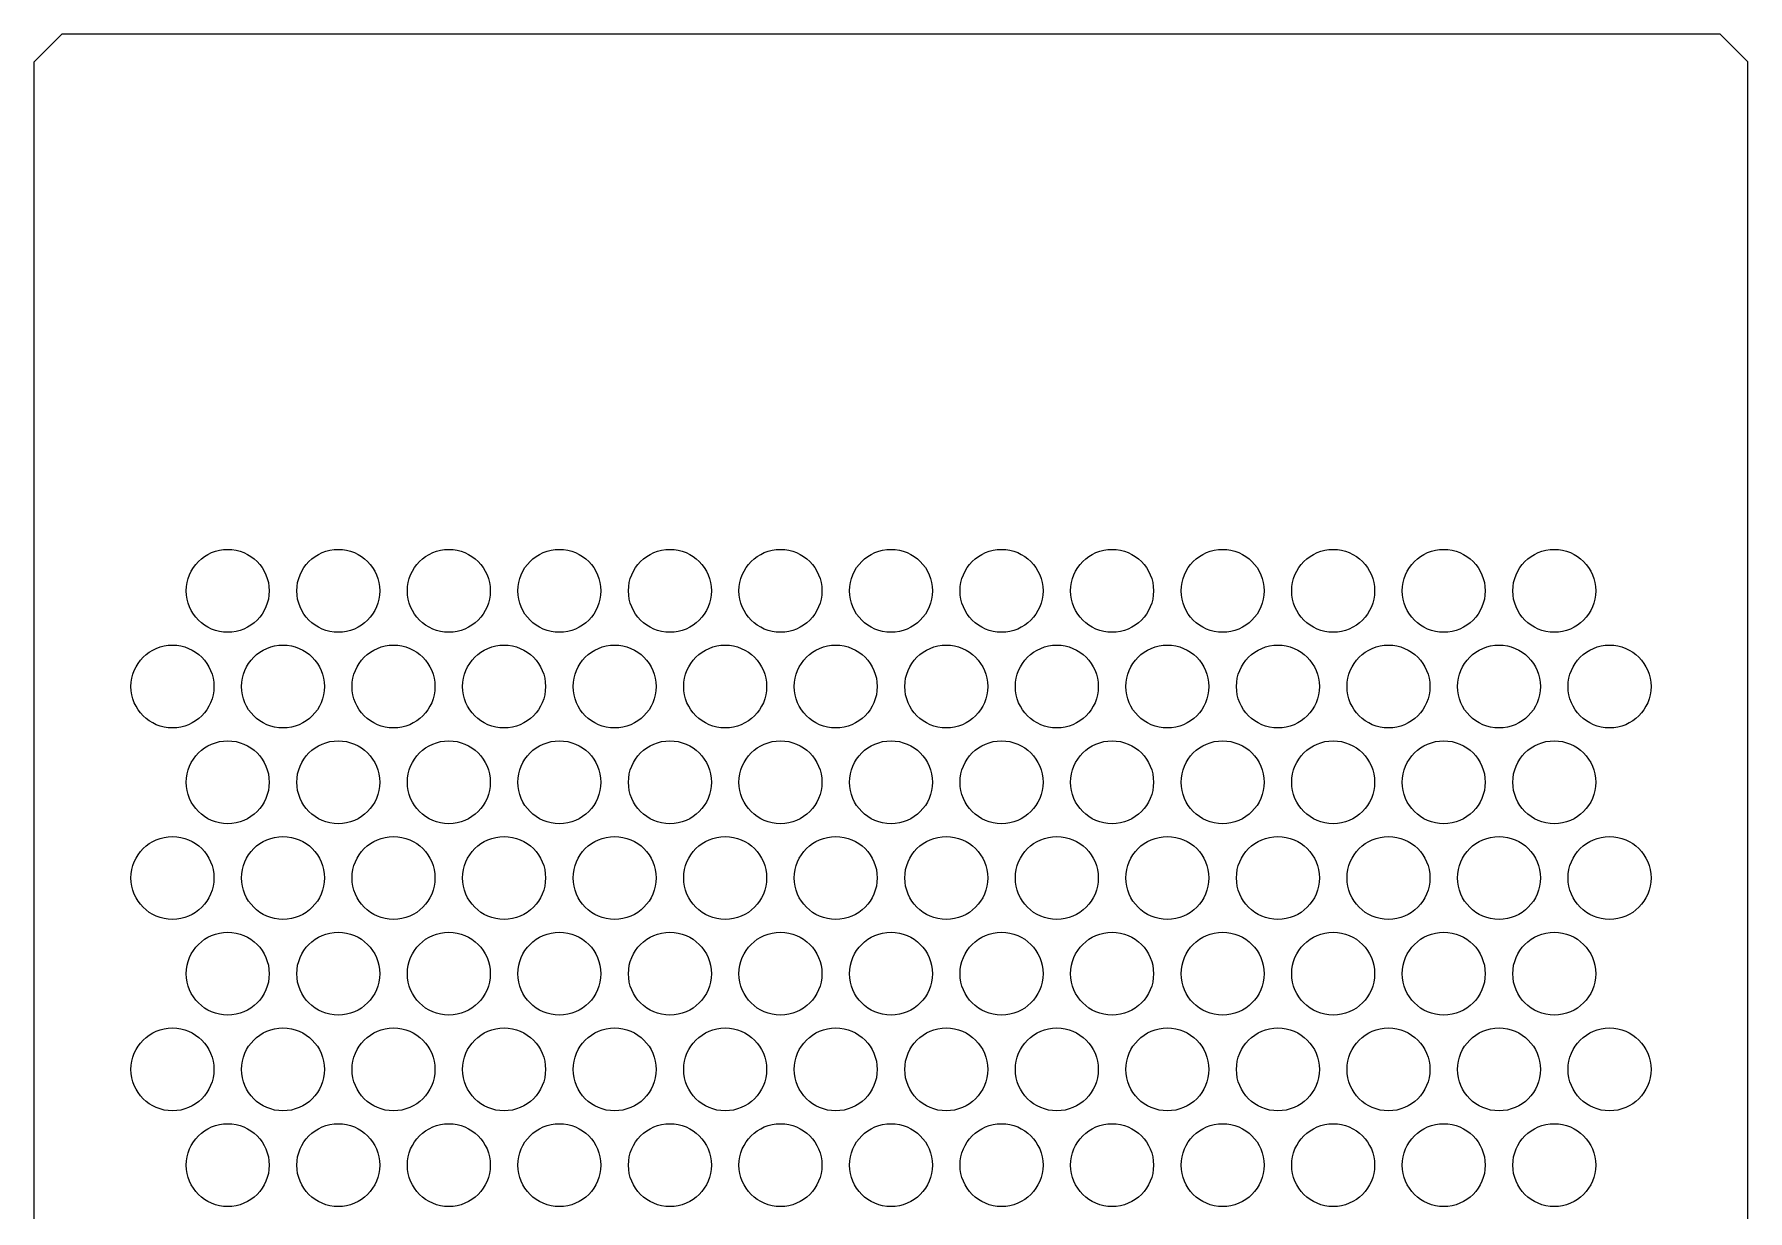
# Model space of a CAD drawing. Header units: inches. Extents: x -3.9 to 3.9, y -1.4 to 10.4.
# Drawn here: x -3.88 to 3.88, y 5.1 to 10.42 of the extents above; entities that cross this region are included whole.
import ezdxf

# ---------------------------------------------------------------- set-up
doc = ezdxf.new("R2010")
doc.units = ezdxf.units.IN
doc.header["$MEASUREMENT"] = 0

msp = doc.modelspace()

# ---------------------------------------------------------------- linework, layer by layer
at = {"color": 7, "linetype": 'Continuous', "lineweight": 25}
for p, q in [((-3.75, 10.4195), (-3.875, 10.2945)), ((3.75, 10.4195), (-3.75, 10.4195)), ((3.875, 10.2945), (3.75, 10.4195)), ((-3.875, -0.6695), (-3.875, 10.2945)), ((3.875, -0.6695), (3.875, 10.2945))]:
    msp.add_line(p, q, dxfattribs=at)
for centre in [(-3, 7.9016), (-2.5, 7.9016), (-2, 7.9016), (-1.5, 7.9016), (-1, 7.9016), (-0.5, 7.9016), (0, 7.9016), (0.5, 7.9016), (1, 7.9016), (1.5, 7.9016), (2, 7.9016), (2.5, 7.9016), (3, 7.9016), (-3.25, 7.4686), (-2.75, 7.4686), (-2.25, 7.4686), (-1.75, 7.4686), (-1.25, 7.4686), (-0.75, 7.4686), (-0.25, 7.4686), (0.25, 7.4686), (0.75, 7.4686), (1.25, 7.4686), (1.75, 7.4686), (2.25, 7.4686), (2.75, 7.4686), (3.25, 7.4686), (-3, 7.0356), (-2.5, 7.0356), (-2, 7.0356), (-1.5, 7.0356), (-1, 7.0356), (-0.5, 7.0356), (0, 7.0356), (0.5, 7.0356), (1, 7.0356), (1.5, 7.0356), (2, 7.0356), (2.5, 7.0356), (3, 7.0356), (-3.25, 6.6026), (-2.75, 6.6026), (-2.25, 6.6026), (-1.75, 6.6026), (-1.25, 6.6026), (-0.75, 6.6026), (-0.25, 6.6026), (0.25, 6.6026), (0.75, 6.6026), (1.25, 6.6026), (1.75, 6.6026), (2.25, 6.6026), (2.75, 6.6026), (3.25, 6.6026), (-3, 6.1696), (-2.5, 6.1696), (-2, 6.1696), (-1.5, 6.1696), (-1, 6.1696), (-0.5, 6.1696), (0, 6.1696), (0.5, 6.1696), (1, 6.1696), (1.5, 6.1696), (2, 6.1696), (2.5, 6.1696), (3, 6.1696), (-3.25, 5.7365), (-2.75, 5.7365), (-2.25, 5.7365), (-1.75, 5.7365), (-1.25, 5.7365), (-0.75, 5.7365), (-0.25, 5.7365), (0.25, 5.7365), (0.75, 5.7365), (1.25, 5.7365), (1.75, 5.7365), (2.25, 5.7365), (2.75, 5.7365), (3.25, 5.7365), (-3, 5.3035), (-2.5, 5.3035), (-2, 5.3035), (-1.5, 5.3035), (-1, 5.3035), (-0.5, 5.3035), (0, 5.3035), (0.5, 5.3035), (1, 5.3035), (1.5, 5.3035), (2, 5.3035), (2.5, 5.3035), (3, 5.3035)]:
    msp.add_circle(centre, 0.1875, dxfattribs=at)

doc.saveas('drawing.dxf')
